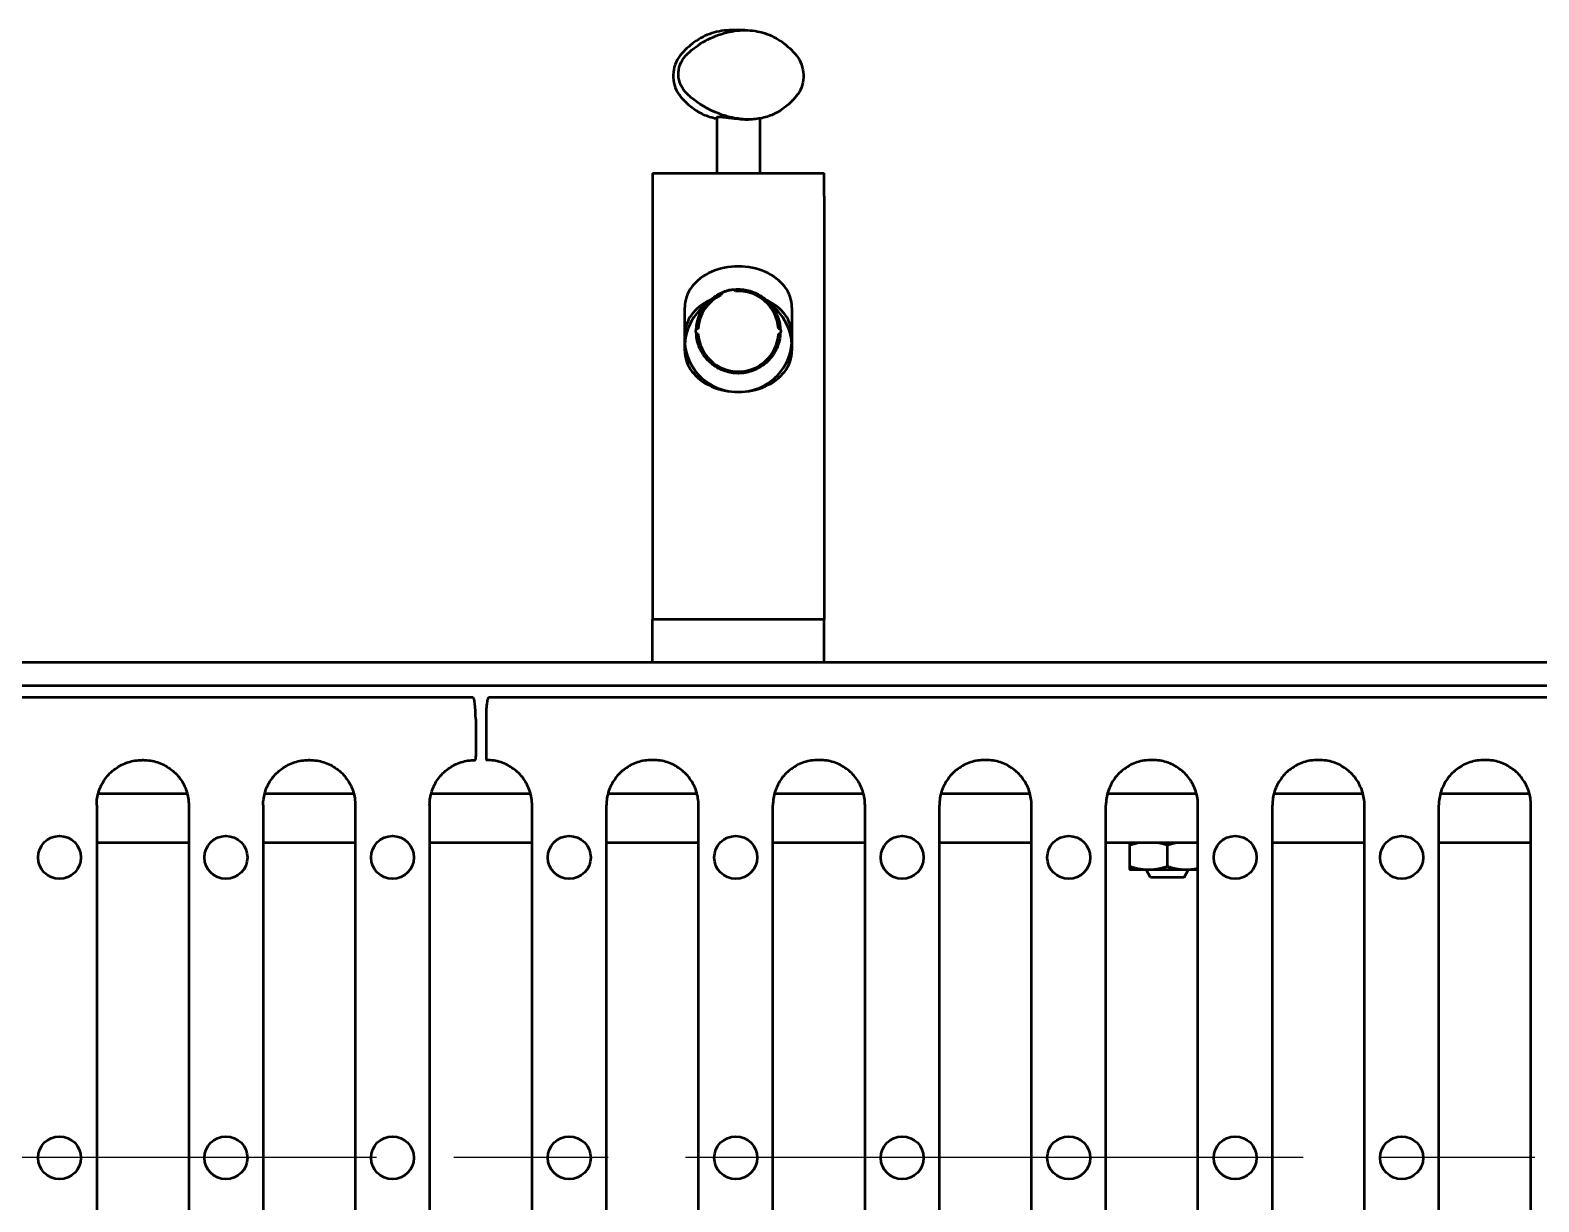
# Model space of a CAD drawing. Header units: inches. Extents: x 39 to 190, y 80 to 114.
# Drawn here: x 145.21 to 154, y 106.98 to 113.81 of the extents above; entities that cross this region are included whole.
import ezdxf

# ---------------------------------------------------------------- set-up
doc = ezdxf.new("R2010")
doc.units = ezdxf.units.IN
doc.header["$LTSCALE"] = 8
doc.header["$MEASUREMENT"] = 0
doc.linetypes.add('CHAIN', pattern=[0.7087, 0.4724, -0.0591, 0.1181, -0.0591])
doc.layers.add('Visible (ANSI)', color=7, linetype='Continuous', lineweight=50)

msp = doc.modelspace()

# ---------------------------------------------------------------- linework, layer by layer
at = {"linetype": 'CHAIN', "ltscale": 0.952448}
msp.add_line((190.429964, 107.239559), (64.338546, 107.239559), dxfattribs=at)
at = {"layer": 'Visible (ANSI)'}
for p, q in [((149.376749, 113.806301), (149.300023, 113.806301)), ((149.213386, 113.297765), (149.213386, 112.974001)), ((149.463386, 113.291808), (149.463386, 112.974001)), ((148.838386, 112.974001), (149.838386, 112.974001)), ((148.838386, 112.974001), (148.838386, 112.840046)), ((149.838386, 112.840046), (149.838386, 112.974001)), ((148.838386, 112.840046), (148.838386, 110.41771)), ((149.838386, 112.840046), (149.838386, 110.41771)), ((149.025886, 111.93825), (149.025886, 112.191045)), ((149.650886, 112.191045), (149.650886, 111.93825)), ((148.838386, 110.41771), (148.838386, 110.373059)), ((149.838386, 110.41771), (149.838386, 110.373059)), ((149.838386, 110.373059), (148.838386, 110.373059)), ((148.838386, 110.123059), (148.838386, 110.373059)), ((149.838386, 110.123059), (149.838386, 110.373059)), ((187.838386, 110.123059), (67.838386, 110.123059)), ((187.838386, 109.987059), (67.838386, 109.987059)), ((147.793038, 109.918013), (127.883734, 109.918013)), ((167.793038, 109.918013), (147.883734, 109.918013)), ((147.808386, 109.793013), (147.808386, 109.584205)), ((147.868386, 109.793013), (147.868386, 109.584205)), ((145.872242, 109.55423), (145.864529, 109.55423)), ((146.842242, 109.55423), (146.834529, 109.55423)), ((147.804445, 109.55423), (147.804702, 109.55423)), ((147.872326, 109.55423), (147.872069, 109.55423)), ((148.842242, 109.55423), (148.834529, 109.55423)), ((149.812242, 109.55423), (149.804529, 109.55423)), ((150.782242, 109.55423), (150.774529, 109.55423)), ((151.752242, 109.55423), (151.744529, 109.55423)), ((152.722242, 109.55423), (152.714529, 109.55423)), ((153.692242, 109.55423), (153.684529, 109.55423)), ((146.128229, 109.357059), (145.608543, 109.357059)), ((147.098229, 109.357059), (146.578543, 109.357059)), ((148.128229, 109.357059), (147.548543, 109.357059)), ((149.098229, 109.357059), (148.578543, 109.357059)), ((150.068229, 109.357059), (149.548543, 109.357059)), ((151.038229, 109.357059), (150.518543, 109.357059)), ((152.008229, 109.357059), (151.488543, 109.357059)), ((152.978229, 109.357059), (152.458543, 109.357059)), ((153.948229, 109.357059), (153.428543, 109.357059)), ((145.600067, 109.290666), (145.600067, 105.183452)), ((146.136704, 109.290666), (146.136704, 105.183452)), ((146.570067, 109.290666), (146.570067, 105.183452)), ((147.106704, 109.290666), (147.106704, 105.183452)), ((147.540067, 109.290666), (147.540067, 105.183452)), ((148.136704, 105.183452), (148.136704, 109.290666)), ((148.570067, 105.183452), (148.570067, 109.290666)), ((149.106704, 105.183452), (149.106704, 109.290666)), ((149.540067, 105.183452), (149.540067, 109.290666)), ((150.076704, 105.183452), (150.076704, 109.290666)), ((150.510067, 105.183452), (150.510067, 109.290666)), ((151.046704, 105.183452), (151.046704, 109.290666)), ((151.480067, 105.183452), (151.480067, 109.290666)), ((152.016704, 105.183452), (152.016704, 109.290666)), ((152.450067, 105.183452), (152.450067, 109.290666)), ((152.986704, 105.183452), (152.986704, 109.290666)), ((153.420067, 105.183452), (153.420067, 109.290666)), ((153.956704, 105.183452), (153.956704, 109.290666)), ((146.136704, 109.072059), (145.600067, 109.072059)), ((147.106704, 109.072059), (146.570067, 109.072059)), ((148.136704, 109.072059), (147.540067, 109.072059)), ((149.106704, 109.072059), (148.570067, 109.072059)), ((150.076704, 109.072059), (149.540067, 109.072059)), ((151.046704, 109.072059), (150.510067, 109.072059)), ((152.016704, 109.072059), (151.480067, 109.072059)), ((151.619386, 108.935619), (151.619386, 109.057499)), ((151.838386, 108.935619), (151.838386, 109.057499)), ((152.986704, 109.072059), (152.450067, 109.072059)), ((153.956704, 109.072059), (153.420067, 109.072059)), ((151.619386, 108.916059), (151.728886, 108.916059)), ((151.740531, 108.869559), (151.715362, 108.916059)), ((151.728886, 108.916059), (151.947886, 108.916059)), ((151.936401, 108.869559), (151.961569, 108.916059)), ((151.947886, 108.916059), (152.016704, 108.916059)), ((151.936401, 108.869559), (151.740531, 108.869559))]:
    msp.add_line(p, q, dxfattribs=at)
for centre in [(145.3834, 108.987059), (146.3534, 108.987059), (147.3234, 108.987059), (148.353372, 108.987059), (149.323372, 108.987059), (150.293372, 108.987059), (151.263372, 108.987059), (152.233372, 108.987059), (153.203372, 108.987059), (145.3834, 107.237059), (146.3534, 107.237059), (147.3234, 107.237059), (148.353372, 107.237059), (149.323372, 107.237059), (150.293372, 107.237059), (151.263372, 107.237059), (152.233372, 107.237059), (153.203372, 107.237059)]:
    msp.add_circle(centre, 0.125, dxfattribs=at)
for centre, radius, start, end in [((149.338386, 112.052001), 0.234375, 115.9960323, 176.332444), ((149.338386, 112.052001), 0.234375, 3.667556, 93.8582306), ((149.104011, 112.052001), 0.015, 88.166222, 271.833778), ((149.338386, 112.052001), 0.234375, 183.667556, 356.332444), ((149.572761, 112.052001), 0.015, 268.166222, 91.833778)]:
    msp.add_arc(centre, radius, start, end, dxfattribs=at)
for centre, major_axis, ratio, start_param, end_param in [((149.338386, 112.191045), (-0.3125, 0), 0.76604444, 3.14159265, 6.28318531), ((149.279139, 112.274239), (-0.043438, -0.011753), 0.33333333, 4.71238898, 6.27104718), ((149.279139, 112.274239), (-0.043438, -0.011753), 0.33333333, 3.13144454, 4.71238898), ((149.338386, 111.962406), (-0.3125, 0), 0.98480775, 5.36538894, 6.64432098), ((149.338386, 112.030348), (-0.3125, 0), 0.76604444, 5.26392386, 6.28318531), ((149.338386, 112.030348), (0.3125, 0), 0.76604444, 0, 1.01926145), ((149.338386, 111.962406), (0.3125, 0), 0.98480775, 5.92204963, 7.2009874), ((149.338386, 111.93825), (0.3125, 0), 0.76604444, 3.14159265, 6.28318531), ((149.338386, 112.005818), (-0.3125, 0), 0.98480775, 0.0705894, 1.4180335), ((149.338386, 112.005818), (0.3125, 0), 0.98480775, 4.86515181, 6.21259591), ((147.793038, 109.793013), (0, -0.125), 0.12278456, 1.57079633, 3.14159265), ((147.883734, 109.793013), (0, -0.125), 0.12278456, 3.14159265, 4.71238898)]:
    msp.add_ellipse(centre, major_axis=major_axis, ratio=ratio, start_param=start_param, end_param=end_param, dxfattribs=at)
for points, knots in [([(149.300023, 113.806301), (149.260007, 113.806301), (149.221041, 113.800356), (149.147777, 113.776712), (149.113432, 113.759027), (149.052079, 113.71473), (149.024656, 113.688722), (148.999472, 113.658979)], [0, 0, 0, 0, 0.34747998, 0.34747998, 0.69495997, 0.69495997, 1.02033115, 1.02033115, 1.02033115, 1.02033115]), ([(149.033398, 113.658979), (149.062732, 113.688722), (149.096339, 113.71473), (149.170734, 113.759027), (149.211919, 113.776712), (149.294931, 113.800356), (149.336733, 113.806301), (149.376749, 113.806301)], [5.6414436, 5.6414436, 5.6414436, 5.6414436, 5.96681478, 5.96681478, 6.31429477, 6.31429477, 6.66177475, 6.66177475, 6.66177475, 6.66177475]), ([(149.376749, 113.806301), (149.416765, 113.806301), (149.45573, 113.800356), (149.528994, 113.776712), (149.563339, 113.759027), (149.624692, 113.71473), (149.652116, 113.688722), (149.6773, 113.658979)], [6.66177475, 6.66177475, 6.66177475, 6.66177475, 7.00925474, 7.00925474, 7.35673472, 7.35673472, 7.6821059, 7.6821059, 7.6821059, 7.6821059]), ([(148.999472, 113.658979), (148.998756, 113.658135), (148.998052, 113.657283), (148.986206, 113.642609), (148.976593, 113.625103), (148.963424, 113.586724), (148.959842, 113.565848), (148.959143, 113.546301)], [0.290928147, 0.290928147, 0.290928147, 0.290928147, 0.300209869, 0.300209869, 0.449572977, 0.449572977, 0.598936084, 0.598936084, 0.598936084, 0.598936084]), ([(148.989286, 113.546301), (148.988587, 113.565848), (148.991857, 113.586724), (149.006541, 113.625103), (149.017923, 113.642609), (149.031744, 113.657283), (149.032565, 113.658135), (149.033398, 113.658979)], [1.809325195, 1.809325195, 1.809325195, 1.809325195, 1.958688303, 1.958688303, 2.108051411, 2.108051411, 2.117333132, 2.117333132, 2.117333132, 2.117333132]), ([(149.6773, 113.658979), (149.678015, 113.658135), (149.678719, 113.657283), (149.690565, 113.642609), (149.700179, 113.625103), (149.713348, 113.586724), (149.71693, 113.565848), (149.717629, 113.546301)], [0.290928147, 0.290928147, 0.290928147, 0.290928147, 0.300209869, 0.300209869, 0.449572977, 0.449572977, 0.598936084, 0.598936084, 0.598936084, 0.598936084]), ([(148.959143, 113.546301), (148.958431, 113.526396), (148.960606, 113.505353), (148.971132, 113.466885), (148.979501, 113.449445), (148.990168, 113.434989), (148.990685, 113.434303), (148.991209, 113.433622)], [0.598936084, 0.598936084, 0.598936084, 0.598936084, 0.75103081, 0.75103081, 0.903125536, 0.903125536, 0.9107477, 0.9107477, 0.9107477, 0.9107477]), ([(149.041661, 113.433622), (149.040936, 113.434303), (149.04022, 113.434989), (149.025372, 113.449445), (149.012605, 113.466885), (148.994901, 113.505353), (148.989998, 113.526396), (148.989286, 113.546301)], [1.49751358, 1.49751358, 1.49751358, 1.49751358, 1.505135743, 1.505135743, 1.657230469, 1.657230469, 1.809325195, 1.809325195, 1.809325195, 1.809325195]), ([(149.717629, 113.546301), (149.718341, 113.526396), (149.716165, 113.505353), (149.705639, 113.466885), (149.69727, 113.449445), (149.686603, 113.434989), (149.686086, 113.434303), (149.685562, 113.433622)], [0.598936084, 0.598936084, 0.598936084, 0.598936084, 0.75103081, 0.75103081, 0.903125536, 0.903125536, 0.9107477, 0.9107477, 0.9107477, 0.9107477]), ([(148.991209, 113.433622), (148.996236, 113.427091), (149.001273, 113.420877), (149.039535, 113.375909), (149.079654, 113.342376), (149.148815, 113.308766), (149.173398, 113.300244), (149.203804, 113.293589), (149.20858, 113.292651), (149.213389, 113.29181)], [7.002045991, 7.002045991, 7.002045991, 7.002045991, 7.072181733, 7.072181733, 7.540192449, 7.540192449, 7.774197808, 7.774197808, 7.817406747, 7.817406747, 7.817406747, 7.817406747]), ([(149.398328, 113.286301), (149.37138, 113.286301), (149.342735, 113.289008), (149.284081, 113.300244), (149.254079, 113.308766), (149.165657, 113.342376), (149.108878, 113.375909), (149.055602, 113.420877), (149.048605, 113.427091), (149.041661, 113.433622)], [1.09730069, 1.09730069, 1.09730069, 1.09730069, 1.33130605, 1.33130605, 1.56531141, 1.56531141, 2.03332213, 2.03332213, 2.10345787, 2.10345787, 2.10345787, 2.10345787]), ([(149.685562, 113.433622), (149.680535, 113.427091), (149.675499, 113.420877), (149.637236, 113.375909), (149.597117, 113.342376), (149.527956, 113.308766), (149.503373, 113.300244), (149.452041, 113.289008), (149.425276, 113.286301), (149.398328, 113.286301)], [7.00204599, 7.00204599, 7.00204599, 7.00204599, 7.07218173, 7.07218173, 7.54019245, 7.54019245, 7.77419781, 7.77419781, 8.00820317, 8.00820317, 8.00820317, 8.00820317]), ([(149.213406, 113.297763), (149.213397, 113.298213), (149.213622, 113.298635), (149.215872, 113.30044), (149.221138, 113.301238), (149.228696, 113.301238)], [1.769181709, 1.769181709, 1.769181709, 1.769181709, 1.801278274, 1.801278274, 1.921370511, 1.921370511, 1.921370511, 1.921370511]), ([(149.228696, 113.301238), (149.236253, 113.301238), (149.247069, 113.30044), (149.273038, 113.297591), (149.288192, 113.295586), (149.318223, 113.291846), (149.335132, 113.289865), (149.368269, 113.287073), (149.3845, 113.286301), (149.398328, 113.286301)], [0, 0, 0, 0, 0.120092237, 0.120092237, 0.240184474, 0.240184474, 0.360263551, 0.360263551, 0.480342628, 0.480342628, 0.480342628, 0.480342628]), ([(149.093623, 112.062822), (149.094824, 112.089983), (149.100683, 112.117287), (149.120593, 112.167344), (149.134733, 112.190793), (149.169398, 112.231394), (149.190357, 112.249045), (149.236279, 112.276307), (149.261811, 112.286255), (149.31407, 112.297251), (149.341446, 112.298434), (149.394459, 112.291989), (149.420754, 112.284281), (149.468857, 112.261085), (149.491261, 112.245309), (149.529313, 112.207839), (149.545433, 112.185681), (149.569368, 112.137941), (149.577481, 112.111768), (149.582136, 112.077856), (149.582816, 112.070343), (149.583148, 112.062822)], [0, 0, 0, 0, 0.21266947, 0.21266947, 0.42140163, 0.42140163, 0.63027836, 0.63027836, 0.83914982, 0.83914982, 1.04802148, 1.04802148, 1.25689312, 1.25689312, 1.46576477, 1.46576477, 1.67463642, 1.67463642, 1.88350807, 1.88350807, 1.94239824, 1.94239824, 1.94239824, 1.94239824]), ([(149.093623, 112.062822), (149.094824, 112.089983), (149.100683, 112.117287), (149.120593, 112.167344), (149.134733, 112.190793), (149.169398, 112.231394), (149.190357, 112.249045), (149.232869, 112.274282), (149.254242, 112.28322), (149.276234, 112.288988)], [0, 0, 0, 0, 0.212669473, 0.212669473, 0.421401634, 0.421401634, 0.630278357, 0.630278357, 0.808125816, 0.808125816, 0.808125816, 0.808125816]), ([(149.533326, 112.200372), (149.540394, 112.19109), (149.546803, 112.181317), (149.553302, 112.169643), (149.554145, 112.168089), (149.554971, 112.166525)], [0.74845337, 0.74845337, 0.74845337, 0.74845337, 0.839149821, 0.839149821, 0.852966887, 0.852966887, 0.852966887, 0.852966887]), ([(149.570759, 112.12958), (149.574456, 112.118514), (149.577371, 112.107196), (149.581419, 112.084908), (149.58266, 112.073869), (149.583148, 112.062822)], [0.957325339, 0.957325339, 0.957325339, 0.957325339, 1.048021476, 1.048021476, 1.134524567, 1.134524567, 1.134524567, 1.134524567]), ([(149.583148, 112.04118), (149.581948, 112.014019), (149.576089, 111.986714), (149.556179, 111.936657), (149.542039, 111.913208), (149.507374, 111.872608), (149.486414, 111.854956), (149.440492, 111.827695), (149.414961, 111.817746), (149.362701, 111.806751), (149.335325, 111.805567), (149.282312, 111.812012), (149.256017, 111.81972), (149.207915, 111.842917), (149.18551, 111.858693), (149.147458, 111.896163), (149.131338, 111.918321), (149.107403, 111.96606), (149.09929, 111.992233), (149.094636, 112.026145), (149.093956, 112.033658), (149.093623, 112.04118)], [0, 0, 0, 0, 0.21266947, 0.21266947, 0.42140163, 0.42140163, 0.63027836, 0.63027836, 0.83914982, 0.83914982, 1.04802148, 1.04802148, 1.25689312, 1.25689312, 1.46576477, 1.46576477, 1.67463642, 1.67463642, 1.88350807, 1.88350807, 1.94239824, 1.94239824, 1.94239824, 1.94239824]), ([(145.600067, 109.290666), (145.600067, 109.304509), (145.601155, 109.318342), (145.605478, 109.345649), (145.608713, 109.359124), (145.617251, 109.385389), (145.622554, 109.39818), (145.635098, 109.422765), (145.642339, 109.434561), (145.658585, 109.45687), (145.667588, 109.467385), (145.68714, 109.486877), (145.697688, 109.495855), (145.720074, 109.512056), (145.731911, 109.519278), (145.756587, 109.531792), (145.769425, 109.537083), (145.795793, 109.545602), (145.809322, 109.54883), (145.83674, 109.553144), (145.850629, 109.55423), (145.864529, 109.55423)], [-0.58342198, -0.58342198, -0.58342198, -0.58342198, -0.42707151, -0.42707151, -0.27072103, -0.27072103, -0.11437056, -0.11437056, 0.04197991, 0.04197991, 0.19833038, 0.19833038, 0.35468086, 0.35468086, 0.51103133, 0.51103133, 0.6673818, 0.6673818, 0.82373227, 0.82373227, 0.98008275, 0.98008275, 0.98008275, 0.98008275]), ([(145.872242, 109.55423), (145.886142, 109.55423), (145.900031, 109.553144), (145.927449, 109.54883), (145.940978, 109.545602), (145.967346, 109.537083), (145.980185, 109.531792), (146.004861, 109.519278), (146.016698, 109.512056), (146.039083, 109.495855), (146.049631, 109.486877), (146.069183, 109.467385), (146.078187, 109.45687), (146.094432, 109.434561), (146.101673, 109.422765), (146.114217, 109.39818), (146.11952, 109.385389), (146.128058, 109.359124), (146.131293, 109.345649), (146.135616, 109.318342), (146.136704, 109.304509), (146.136704, 109.290666)], [-0.98008275, -0.98008275, -0.98008275, -0.98008275, -0.82373227, -0.82373227, -0.6673818, -0.6673818, -0.51103133, -0.51103133, -0.35468086, -0.35468086, -0.19833038, -0.19833038, -0.04197991, -0.04197991, 0.11437056, 0.11437056, 0.27072103, 0.27072103, 0.42707151, 0.42707151, 0.58342198, 0.58342198, 0.58342198, 0.58342198]), ([(146.570067, 109.290666), (146.570067, 109.304509), (146.571155, 109.318342), (146.575478, 109.345649), (146.578713, 109.359124), (146.587251, 109.385389), (146.592554, 109.39818), (146.605098, 109.422765), (146.612339, 109.434561), (146.628585, 109.45687), (146.637588, 109.467385), (146.65714, 109.486877), (146.667688, 109.495855), (146.690074, 109.512056), (146.701911, 109.519278), (146.726587, 109.531792), (146.739425, 109.537083), (146.765793, 109.545602), (146.779322, 109.54883), (146.80674, 109.553144), (146.820629, 109.55423), (146.834529, 109.55423)], [-0.58342198, -0.58342198, -0.58342198, -0.58342198, -0.42707151, -0.42707151, -0.27072103, -0.27072103, -0.11437056, -0.11437056, 0.04197991, 0.04197991, 0.19833038, 0.19833038, 0.35468086, 0.35468086, 0.51103133, 0.51103133, 0.6673818, 0.6673818, 0.82373227, 0.82373227, 0.98008275, 0.98008275, 0.98008275, 0.98008275]), ([(146.842242, 109.55423), (146.856142, 109.55423), (146.870031, 109.553144), (146.897449, 109.54883), (146.910978, 109.545602), (146.937346, 109.537083), (146.950185, 109.531792), (146.974861, 109.519278), (146.986698, 109.512056), (147.009083, 109.495855), (147.019631, 109.486877), (147.039183, 109.467385), (147.048187, 109.45687), (147.064432, 109.434561), (147.071673, 109.422765), (147.084217, 109.39818), (147.08952, 109.385389), (147.098058, 109.359124), (147.101293, 109.345649), (147.105616, 109.318342), (147.106704, 109.304509), (147.106704, 109.290666)], [-0.98008275, -0.98008275, -0.98008275, -0.98008275, -0.82373227, -0.82373227, -0.6673818, -0.6673818, -0.51103133, -0.51103133, -0.35468086, -0.35468086, -0.19833038, -0.19833038, -0.04197991, -0.04197991, 0.11437056, 0.11437056, 0.27072103, 0.27072103, 0.42707151, 0.42707151, 0.58342198, 0.58342198, 0.58342198, 0.58342198]), ([(147.540067, 109.290666), (147.540067, 109.304506), (147.541155, 109.318336), (147.545476, 109.345638), (147.54871, 109.359111), (147.557244, 109.385371), (147.562545, 109.398159), (147.575084, 109.422741), (147.582323, 109.434535), (147.598562, 109.456842), (147.607562, 109.467355), (147.627107, 109.486847), (147.637651, 109.495825), (147.660029, 109.512027), (147.671862, 109.51925), (147.69653, 109.531767), (147.709365, 109.53706), (147.735726, 109.545584), (147.749251, 109.548815), (147.776662, 109.553136), (147.790548, 109.554226), (147.804445, 109.55423)], [-0.58342198, -0.58342198, -0.58342198, -0.58342198, -0.42710311, -0.42710311, -0.27078425, -0.27078425, -0.11446539, -0.11446539, 0.04185348, 0.04185348, 0.19817234, 0.19817234, 0.35449121, 0.35449121, 0.51081007, 0.51081007, 0.66712894, 0.66712894, 0.8234478, 0.8234478, 0.97976667, 0.97976667, 0.97976667, 0.97976667]), ([(147.808386, 109.584205), (147.808386, 109.580326), (147.808293, 109.576486), (147.807934, 109.569299), (147.80767, 109.566025), (147.807002, 109.56046), (147.806603, 109.558232), (147.805894, 109.55574), (147.805611, 109.555058), (147.805117, 109.554372), (147.80491, 109.55423), (147.804702, 109.55423)], [0, 0, 0, 0, 0.029557022, 0.029557022, 0.059193681, 0.059193681, 0.089073226, 0.089073226, 0.107413192, 0.107413192, 0.120409177, 0.120409177, 0.120409177, 0.120409177]), ([(147.868386, 109.584205), (147.868386, 109.580326), (147.868478, 109.576486), (147.868837, 109.569299), (147.869101, 109.566025), (147.869769, 109.56046), (147.870168, 109.558232), (147.870877, 109.55574), (147.87116, 109.555058), (147.871654, 109.554372), (147.871862, 109.55423), (147.872069, 109.55423)], [0, 0, 0, 0, 0.029557022, 0.029557022, 0.059193681, 0.059193681, 0.089073226, 0.089073226, 0.107413192, 0.107413192, 0.120409177, 0.120409177, 0.120409177, 0.120409177]), ([(148.136704, 109.290666), (148.136704, 109.304506), (148.135617, 109.318336), (148.131296, 109.345638), (148.128062, 109.359111), (148.119527, 109.385371), (148.114226, 109.398159), (148.101687, 109.422741), (148.094449, 109.434535), (148.07821, 109.456842), (148.069209, 109.467355), (148.049664, 109.486847), (148.03912, 109.495825), (148.016742, 109.512027), (148.004909, 109.51925), (147.980241, 109.531767), (147.967406, 109.53706), (147.941046, 109.545584), (147.927521, 109.548815), (147.900109, 109.553136), (147.886223, 109.554226), (147.872326, 109.55423)], [-0.58342198, -0.58342198, -0.58342198, -0.58342198, -0.42710311, -0.42710311, -0.27078425, -0.27078425, -0.11446539, -0.11446539, 0.04185348, 0.04185348, 0.19817234, 0.19817234, 0.35449121, 0.35449121, 0.51081007, 0.51081007, 0.66712894, 0.66712894, 0.8234478, 0.8234478, 0.97976667, 0.97976667, 0.97976667, 0.97976667]), ([(148.834529, 109.55423), (148.820629, 109.55423), (148.80674, 109.553144), (148.779322, 109.54883), (148.765793, 109.545602), (148.739425, 109.537083), (148.726587, 109.531792), (148.701911, 109.519278), (148.690074, 109.512056), (148.667688, 109.495855), (148.65714, 109.486877), (148.637588, 109.467385), (148.628585, 109.45687), (148.612339, 109.434561), (148.605098, 109.422765), (148.592554, 109.39818), (148.587251, 109.385389), (148.578713, 109.359124), (148.575478, 109.345649), (148.571155, 109.318342), (148.570067, 109.304509), (148.570067, 109.290666)], [-0.98008275, -0.98008275, -0.98008275, -0.98008275, -0.82373227, -0.82373227, -0.6673818, -0.6673818, -0.51103133, -0.51103133, -0.35468086, -0.35468086, -0.19833038, -0.19833038, -0.04197991, -0.04197991, 0.11437056, 0.11437056, 0.27072103, 0.27072103, 0.42707151, 0.42707151, 0.58342198, 0.58342198, 0.58342198, 0.58342198]), ([(149.106704, 109.290666), (149.106704, 109.304509), (149.105616, 109.318342), (149.101293, 109.345649), (149.098058, 109.359124), (149.08952, 109.385389), (149.084217, 109.39818), (149.071673, 109.422765), (149.064432, 109.434561), (149.048187, 109.45687), (149.039183, 109.467385), (149.019631, 109.486877), (149.009083, 109.495855), (148.986698, 109.512056), (148.974861, 109.519278), (148.950185, 109.531792), (148.937346, 109.537083), (148.910978, 109.545602), (148.897449, 109.54883), (148.870031, 109.553144), (148.856142, 109.55423), (148.842242, 109.55423)], [-0.58342198, -0.58342198, -0.58342198, -0.58342198, -0.42707151, -0.42707151, -0.27072103, -0.27072103, -0.11437056, -0.11437056, 0.04197991, 0.04197991, 0.19833038, 0.19833038, 0.35468086, 0.35468086, 0.51103133, 0.51103133, 0.6673818, 0.6673818, 0.82373227, 0.82373227, 0.98008275, 0.98008275, 0.98008275, 0.98008275]), ([(149.804529, 109.55423), (149.790629, 109.55423), (149.77674, 109.553144), (149.749322, 109.54883), (149.735793, 109.545602), (149.709425, 109.537083), (149.696587, 109.531792), (149.671911, 109.519278), (149.660074, 109.512056), (149.637688, 109.495855), (149.62714, 109.486877), (149.607588, 109.467385), (149.598585, 109.45687), (149.582339, 109.434561), (149.575098, 109.422765), (149.562554, 109.39818), (149.557251, 109.385389), (149.548713, 109.359124), (149.545478, 109.345649), (149.541155, 109.318342), (149.540067, 109.304509), (149.540067, 109.290666)], [-0.98008275, -0.98008275, -0.98008275, -0.98008275, -0.82373227, -0.82373227, -0.6673818, -0.6673818, -0.51103133, -0.51103133, -0.35468086, -0.35468086, -0.19833038, -0.19833038, -0.04197991, -0.04197991, 0.11437056, 0.11437056, 0.27072103, 0.27072103, 0.42707151, 0.42707151, 0.58342198, 0.58342198, 0.58342198, 0.58342198]), ([(150.076704, 109.290666), (150.076704, 109.304509), (150.075616, 109.318342), (150.071293, 109.345649), (150.068058, 109.359124), (150.05952, 109.385389), (150.054217, 109.39818), (150.041673, 109.422765), (150.034432, 109.434561), (150.018187, 109.45687), (150.009183, 109.467385), (149.989631, 109.486877), (149.979083, 109.495855), (149.956698, 109.512056), (149.944861, 109.519278), (149.920185, 109.531792), (149.907346, 109.537083), (149.880978, 109.545602), (149.867449, 109.54883), (149.840031, 109.553144), (149.826142, 109.55423), (149.812242, 109.55423)], [-0.58342198, -0.58342198, -0.58342198, -0.58342198, -0.42707151, -0.42707151, -0.27072103, -0.27072103, -0.11437056, -0.11437056, 0.04197991, 0.04197991, 0.19833038, 0.19833038, 0.35468086, 0.35468086, 0.51103133, 0.51103133, 0.6673818, 0.6673818, 0.82373227, 0.82373227, 0.98008275, 0.98008275, 0.98008275, 0.98008275]), ([(150.774529, 109.55423), (150.760629, 109.55423), (150.74674, 109.553144), (150.719322, 109.54883), (150.705793, 109.545602), (150.679425, 109.537083), (150.666587, 109.531792), (150.641911, 109.519278), (150.630074, 109.512056), (150.607688, 109.495855), (150.59714, 109.486877), (150.577588, 109.467385), (150.568585, 109.45687), (150.552339, 109.434561), (150.545098, 109.422765), (150.532554, 109.39818), (150.527251, 109.385389), (150.518713, 109.359124), (150.515478, 109.345649), (150.511155, 109.318342), (150.510067, 109.304509), (150.510067, 109.290666)], [-0.98008275, -0.98008275, -0.98008275, -0.98008275, -0.82373227, -0.82373227, -0.6673818, -0.6673818, -0.51103133, -0.51103133, -0.35468086, -0.35468086, -0.19833038, -0.19833038, -0.04197991, -0.04197991, 0.11437056, 0.11437056, 0.27072103, 0.27072103, 0.42707151, 0.42707151, 0.58342198, 0.58342198, 0.58342198, 0.58342198]), ([(151.046704, 109.290666), (151.046704, 109.304509), (151.045616, 109.318342), (151.041293, 109.345649), (151.038058, 109.359124), (151.02952, 109.385389), (151.024217, 109.39818), (151.011673, 109.422765), (151.004432, 109.434561), (150.988187, 109.45687), (150.979183, 109.467385), (150.959631, 109.486877), (150.949083, 109.495855), (150.926698, 109.512056), (150.914861, 109.519278), (150.890185, 109.531792), (150.877346, 109.537083), (150.850978, 109.545602), (150.837449, 109.54883), (150.810031, 109.553144), (150.796142, 109.55423), (150.782242, 109.55423)], [-0.58342198, -0.58342198, -0.58342198, -0.58342198, -0.42707151, -0.42707151, -0.27072103, -0.27072103, -0.11437056, -0.11437056, 0.04197991, 0.04197991, 0.19833038, 0.19833038, 0.35468086, 0.35468086, 0.51103133, 0.51103133, 0.6673818, 0.6673818, 0.82373227, 0.82373227, 0.98008275, 0.98008275, 0.98008275, 0.98008275]), ([(151.744529, 109.55423), (151.730629, 109.55423), (151.71674, 109.553144), (151.689322, 109.54883), (151.675793, 109.545602), (151.649425, 109.537083), (151.636587, 109.531792), (151.611911, 109.519278), (151.600074, 109.512056), (151.577688, 109.495855), (151.56714, 109.486877), (151.547588, 109.467385), (151.538585, 109.45687), (151.522339, 109.434561), (151.515098, 109.422765), (151.502554, 109.39818), (151.497251, 109.385389), (151.488713, 109.359124), (151.485478, 109.345649), (151.481155, 109.318342), (151.480067, 109.304509), (151.480067, 109.290666)], [-0.98008275, -0.98008275, -0.98008275, -0.98008275, -0.82373227, -0.82373227, -0.6673818, -0.6673818, -0.51103133, -0.51103133, -0.35468086, -0.35468086, -0.19833038, -0.19833038, -0.04197991, -0.04197991, 0.11437056, 0.11437056, 0.27072103, 0.27072103, 0.42707151, 0.42707151, 0.58342198, 0.58342198, 0.58342198, 0.58342198]), ([(152.016704, 109.290666), (152.016704, 109.304509), (152.015616, 109.318342), (152.011293, 109.345649), (152.008058, 109.359124), (151.99952, 109.385389), (151.994217, 109.39818), (151.981673, 109.422765), (151.974432, 109.434561), (151.958187, 109.45687), (151.949183, 109.467385), (151.929631, 109.486877), (151.919083, 109.495855), (151.896698, 109.512056), (151.884861, 109.519278), (151.860185, 109.531792), (151.847346, 109.537083), (151.820978, 109.545602), (151.807449, 109.54883), (151.780031, 109.553144), (151.766142, 109.55423), (151.752242, 109.55423)], [-0.58342198, -0.58342198, -0.58342198, -0.58342198, -0.42707151, -0.42707151, -0.27072103, -0.27072103, -0.11437056, -0.11437056, 0.04197991, 0.04197991, 0.19833038, 0.19833038, 0.35468086, 0.35468086, 0.51103133, 0.51103133, 0.6673818, 0.6673818, 0.82373227, 0.82373227, 0.98008275, 0.98008275, 0.98008275, 0.98008275]), ([(152.714529, 109.55423), (152.700629, 109.55423), (152.68674, 109.553144), (152.659322, 109.54883), (152.645793, 109.545602), (152.619425, 109.537083), (152.606587, 109.531792), (152.581911, 109.519278), (152.570074, 109.512056), (152.547688, 109.495855), (152.53714, 109.486877), (152.517588, 109.467385), (152.508585, 109.45687), (152.492339, 109.434561), (152.485098, 109.422765), (152.472554, 109.39818), (152.467251, 109.385389), (152.458713, 109.359124), (152.455478, 109.345649), (152.451155, 109.318342), (152.450067, 109.304509), (152.450067, 109.290666)], [-0.98008275, -0.98008275, -0.98008275, -0.98008275, -0.82373227, -0.82373227, -0.6673818, -0.6673818, -0.51103133, -0.51103133, -0.35468086, -0.35468086, -0.19833038, -0.19833038, -0.04197991, -0.04197991, 0.11437056, 0.11437056, 0.27072103, 0.27072103, 0.42707151, 0.42707151, 0.58342198, 0.58342198, 0.58342198, 0.58342198]), ([(152.986704, 109.290666), (152.986704, 109.304509), (152.985616, 109.318342), (152.981293, 109.345649), (152.978058, 109.359124), (152.96952, 109.385389), (152.964217, 109.39818), (152.951673, 109.422765), (152.944432, 109.434561), (152.928187, 109.45687), (152.919183, 109.467385), (152.899631, 109.486877), (152.889083, 109.495855), (152.866698, 109.512056), (152.854861, 109.519278), (152.830185, 109.531792), (152.817346, 109.537083), (152.790978, 109.545602), (152.777449, 109.54883), (152.750031, 109.553144), (152.736142, 109.55423), (152.722242, 109.55423)], [-0.58342198, -0.58342198, -0.58342198, -0.58342198, -0.42707151, -0.42707151, -0.27072103, -0.27072103, -0.11437056, -0.11437056, 0.04197991, 0.04197991, 0.19833038, 0.19833038, 0.35468086, 0.35468086, 0.51103133, 0.51103133, 0.6673818, 0.6673818, 0.82373227, 0.82373227, 0.98008275, 0.98008275, 0.98008275, 0.98008275]), ([(153.684529, 109.55423), (153.670629, 109.55423), (153.65674, 109.553144), (153.629322, 109.54883), (153.615793, 109.545602), (153.589425, 109.537083), (153.576587, 109.531792), (153.551911, 109.519278), (153.540074, 109.512056), (153.517688, 109.495855), (153.50714, 109.486877), (153.487588, 109.467385), (153.478585, 109.45687), (153.462339, 109.434561), (153.455098, 109.422765), (153.442554, 109.39818), (153.437251, 109.385389), (153.428713, 109.359124), (153.425478, 109.345649), (153.421155, 109.318342), (153.420067, 109.304509), (153.420067, 109.290666)], [-0.98008275, -0.98008275, -0.98008275, -0.98008275, -0.82373227, -0.82373227, -0.6673818, -0.6673818, -0.51103133, -0.51103133, -0.35468086, -0.35468086, -0.19833038, -0.19833038, -0.04197991, -0.04197991, 0.11437056, 0.11437056, 0.27072103, 0.27072103, 0.42707151, 0.42707151, 0.58342198, 0.58342198, 0.58342198, 0.58342198]), ([(153.956704, 109.290666), (153.956704, 109.304509), (153.955616, 109.318342), (153.951293, 109.345649), (153.948058, 109.359124), (153.93952, 109.385389), (153.934217, 109.39818), (153.921673, 109.422765), (153.914432, 109.434561), (153.898187, 109.45687), (153.889183, 109.467385), (153.869631, 109.486877), (153.859083, 109.495855), (153.836698, 109.512056), (153.824861, 109.519278), (153.800185, 109.531792), (153.787346, 109.537083), (153.760978, 109.545602), (153.747449, 109.54883), (153.720031, 109.553144), (153.706142, 109.55423), (153.692242, 109.55423)], [-0.58342198, -0.58342198, -0.58342198, -0.58342198, -0.42707151, -0.42707151, -0.27072103, -0.27072103, -0.11437056, -0.11437056, 0.04197991, 0.04197991, 0.19833038, 0.19833038, 0.35468086, 0.35468086, 0.51103133, 0.51103133, 0.6673818, 0.6673818, 0.82373227, 0.82373227, 0.98008275, 0.98008275, 0.98008275, 0.98008275])]:
    msp.add_open_spline(points, degree=3, knots=knots, dxfattribs=at)
for points, weights in [([(151.675023, 109.072059), (151.648664, 109.067258), (151.619386, 109.057499)], [1.01896927496, 1.01858415614, 1]), ([(151.619386, 109.057499), (151.619386, 109.067258), (151.619386, 109.072059)], [1, 1.01858415614, 1.01896927496]), ([(151.838386, 109.057499), (151.809107, 109.067258), (151.782748, 109.072059)], [1, 1.01858415614, 1.01896927496]), ([(151.894023, 109.072059), (151.867664, 109.067258), (151.838386, 109.057499)], [1.01896927496, 1.01858415614, 1]), ([(152.016704, 109.068993), (152.00914, 109.070713), (152.001748, 109.072059)], [1.01732124703, 1.01886124663, 1.01896927496]), ([(151.619386, 108.935619), (151.678067, 108.916059), (151.728886, 108.916059)], [1, 1.0379548493, 1]), ([(151.619386, 108.916059), (151.619386, 108.916059), (151.619386, 108.935619)], [1, 1.0379548493, 1]), ([(151.728886, 108.916059), (151.779705, 108.916059), (151.838386, 108.935619)], [1, 1.0379548493, 1]), ([(151.838386, 108.935619), (151.897067, 108.916059), (151.947886, 108.916059)], [1, 1.0379548493, 1]), ([(151.947886, 108.916059), (151.981231, 108.916059), (152.016704, 108.924125)], [1, 1.02458366992, 1.01732124703])]:
    msp.add_rational_spline(points, weights, degree=2, dxfattribs=at)

doc.saveas('drawing.dxf')
